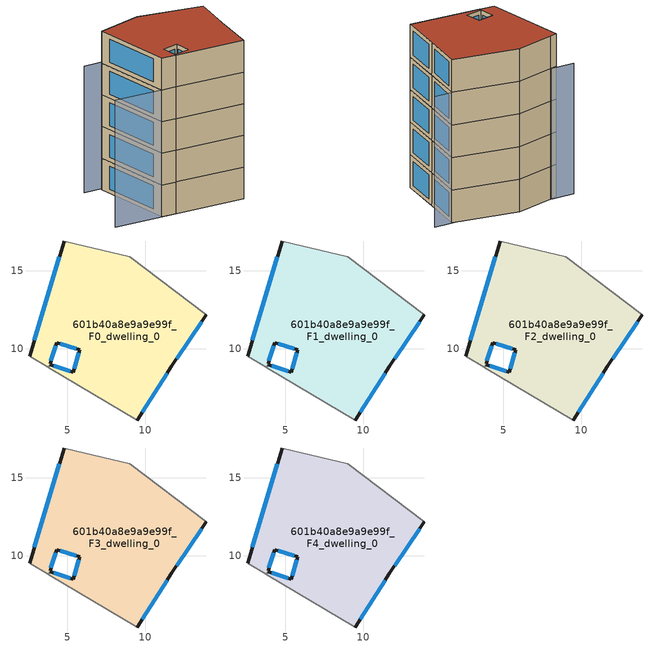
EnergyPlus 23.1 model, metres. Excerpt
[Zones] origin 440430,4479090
601b40a8e9a9e99f_F0_dwelling_0
 floor ground (EU_floor_Construction): 13.93,12.17 11.7,8.91 9.49,5.41 3.8,8.78 3.91,8.96 5.38,8.49 5.78,9.94 4.32,10.38 3.88,9.02 3.76,8.81 2.57,9.51 4.78,16.91 5.47,16.74 8.99,15.9 z0
 wall outside (EU_wall_Construction): 9.49,5.41 11.7,8.91 13.93,12.17 / 3.88,9.02 4.32,10.38 5.78,9.94 5.38,8.49 3.91,8.96 / 4.78,16.91 2.57,9.51 z0:3
 wall adiabatic (EU_wall_Construction): 13.93,12.17 8.99,15.9 5.47,16.74 4.78,16.91 / 3.91,8.96 3.8,8.78 9.49,5.41 / 2.57,9.51 3.76,8.81 3.88,9.02 z0:3
 window (EU_Window_Construction): 12.01,9.36 13.62,11.72 / 9.8,5.9 11.4,8.42 / 5.17,8.56 4.11,8.9 / 5.72,9.74 5.43,8.69 / 4.52,10.32 5.58,10 / 3.94,9.21 4.26,10.2 / 4.47,15.88 2.88,10.54 z0.42:2.58
601b40a8e9a9e99f_F1_dwelling_0
 floor to 601b40a8e9a9e99f_F0_dwelling_0 (EU_floor_Construction): 13.93,12.17 11.7,8.91 9.49,5.41 3.8,8.78 3.91,8.96 5.38,8.49 5.78,9.94 4.32,10.38 3.88,9.02 3.76,8.81 2.57,9.51 4.78,16.91 5.47,16.74 8.99,15.9 z3
 wall outside (EU_wall_Construction): 9.49,5.41 11.7,8.91 13.93,12.17 / 3.88,9.02 4.32,10.38 5.78,9.94 5.38,8.49 3.91,8.96 / 4.78,16.91 2.57,9.51 z3:6
 wall adiabatic (EU_wall_Construction): 13.93,12.17 8.99,15.9 5.47,16.74 4.78,16.91 / 3.91,8.96 3.8,8.78 9.49,5.41 / 2.57,9.51 3.76,8.81 3.88,9.02 z3:6
 window (EU_Window_Construction): 12.01,9.36 13.62,11.72 / 9.8,5.9 11.4,8.42 / 5.17,8.56 4.11,8.9 / 5.72,9.74 5.43,8.69 / 4.52,10.32 5.58,10 / 3.94,9.21 4.26,10.2 / 4.47,15.88 2.88,10.54 z3.42:5.58
601b40a8e9a9e99f_F2_dwelling_0
 floor to 601b40a8e9a9e99f_F1_dwelling_0 (EU_floor_Construction): 13.93,12.17 11.7,8.91 9.49,5.41 3.8,8.78 3.91,8.96 5.38,8.49 5.78,9.94 4.32,10.38 3.88,9.02 3.76,8.81 2.57,9.51 4.78,16.91 5.47,16.74 8.99,15.9 z6
 wall outside (EU_wall_Construction): 9.49,5.41 11.7,8.91 13.93,12.17 / 3.88,9.02 4.32,10.38 5.78,9.94 5.38,8.49 3.91,8.96 / 4.78,16.91 2.57,9.51 z6:9
 wall adiabatic (EU_wall_Construction): 13.93,12.17 8.99,15.9 5.47,16.74 4.78,16.91 / 3.91,8.96 3.8,8.78 9.49,5.41 / 2.57,9.51 3.76,8.81 3.88,9.02 z6:9
 window (EU_Window_Construction): 12.01,9.36 13.62,11.72 / 9.8,5.9 11.4,8.42 / 5.17,8.56 4.11,8.9 / 5.72,9.74 5.43,8.69 / 4.52,10.32 5.58,10 / 3.94,9.21 4.26,10.2 / 4.47,15.88 2.88,10.54 z6.42:8.58
601b40a8e9a9e99f_F3_dwelling_0
 floor to 601b40a8e9a9e99f_F2_dwelling_0 (EU_floor_Construction): 13.93,12.17 11.7,8.91 9.49,5.41 3.8,8.78 3.91,8.96 5.38,8.49 5.78,9.94 4.32,10.38 3.88,9.02 3.76,8.81 2.57,9.51 4.78,16.91 5.47,16.74 8.99,15.9 z9
 wall outside (EU_wall_Construction): 9.49,5.41 11.7,8.91 13.93,12.17 / 3.88,9.02 4.32,10.38 5.78,9.94 5.38,8.49 3.91,8.96 / 4.78,16.91 2.57,9.51 z9:12
 wall adiabatic (EU_wall_Construction): 13.93,12.17 8.99,15.9 5.47,16.74 4.78,16.91 / 3.91,8.96 3.8,8.78 9.49,5.41 / 2.57,9.51 3.76,8.81 3.88,9.02 z9:12
 window (EU_Window_Construction): 12.01,9.36 13.62,11.72 / 9.8,5.9 11.4,8.42 / 5.17,8.56 4.11,8.9 / 5.72,9.74 5.43,8.69 / 4.52,10.32 5.58,10 / 3.94,9.21 4.26,10.2 / 4.47,15.88 2.88,10.54 z9.42:11.58
601b40a8e9a9e99f_F4_dwelling_0
 floor to 601b40a8e9a9e99f_F3_dwelling_0 (EU_floor_Construction): 13.93,12.17 11.7,8.91 9.49,5.41 3.8,8.78 3.91,8.96 5.38,8.49 5.78,9.94 4.32,10.38 3.88,9.02 3.76,8.81 2.57,9.51 4.78,16.91 5.47,16.74 8.99,15.9 z12
 wall outside (EU_wall_Construction): 9.49,5.41 11.7,8.91 13.93,12.17 / 3.88,9.02 4.32,10.38 5.78,9.94 5.38,8.49 3.91,8.96 / 4.78,16.91 2.57,9.51 z12:15
 wall adiabatic (EU_wall_Construction): 13.93,12.17 8.99,15.9 5.47,16.74 4.78,16.91 / 3.91,8.96 3.8,8.78 9.49,5.41 / 2.57,9.51 3.76,8.81 3.88,9.02 z12:15
 window (EU_Window_Construction): 12.01,9.36 13.62,11.72 / 9.8,5.9 11.4,8.42 / 5.17,8.56 4.11,8.9 / 5.72,9.74 5.43,8.69 / 4.52,10.32 5.58,10 / 3.94,9.21 4.26,10.2 / 4.47,15.88 2.88,10.54 z12.42:14.58
 roof outside (EU_roof_Construction): 11.7,8.91 13.93,12.17 8.99,15.9 5.47,16.74 4.78,16.91 2.57,9.51 3.76,8.81 3.88,9.02 4.32,10.38 5.78,9.94 5.38,8.49 3.91,8.96 3.8,8.78 9.49,5.41 z15
shading: -1.37,11.84 9.49,5.41 / 15.37,11.39 3.43,17.84 z0:12
[Building]
EU S2 Campaign: North Axis=0; Terrain=City; Solar Distribution=FullExterior
[Site:Location]
Madrid: Latitude=40.5; Longitude=-3.5; Time Zone=1; Elevation=609
[SizingPeriod:WeatherFileDays]
AnnualSizingPeriod: Begin Month=1; Begin Day of Month=1; End Month=12; End Day of Month=31; Day of Week for Start Day=Monday; Use Weather File Daylight Saving Period=No; Use Weather File Rain and Snow Indicators=No
[MATERIAL]
EU_InternalMass_Material: Roughness=MediumRough; Thickness=0.1; Conductivity=1; Density=1800; Specific Heat=900; Thermal Absorptance=0.9; Solar Absorptance=0.7; Visible Absorptance=0.7
[MATERIAL:NOMASS] Roughness=MediumRough; Thermal Absorptance=0.9; Solar Absorptance=0.7; Visible Absorptance=0.7
Name | Thermal Resistance
EU_wall_NoMass | 1.60022
EU_roof_NoMass | 1.57597
EU_floor_NoMass | 0.470652
[WINDOWMATERIAL:SIMPLEGLAZINGSYSTEM]
EU_Window_SimpleGlazing: UFactor=3.28802; Solar Heat Gain Coefficient=0.85; Visible Transmittance=0.85
[CONSTRUCTION]
EU_wall_Construction: EU_wall_NoMass
EU_roof_Construction: EU_roof_NoMass
EU_floor_Construction: EU_floor_NoMass
EU_Window_Construction: EU_Window_SimpleGlazing
EU_InternalMass_Construction: EU_InternalMass_Material
[ZONE] Type=1; Multiplier=1; Ceiling Height=autocalculate; Floor Area=autocalculate; Part of Total Floor Area=Yes
Name | Volume
601b40a8e9a9e99f_F0_dwelling_0 | 222.826
601b40a8e9a9e99f_F1_dwelling_0; 601b40a8e9a9e99f_F2_dwelling_0; 601b40a8e9a9e99f_F3_dwelling_0; 601b40a8e9a9e99f_F4_dwelling_0 | 222.825
[INTERNALMASS] Construction=EU_InternalMass_Construction; Surface Area=74.2751
Name | Zone or ZoneList
601b40a8e9a9e99f_F0_dwelling_0_EU_InternalMass | 601b40a8e9a9e99f_F0_dwelling_0
601b40a8e9a9e99f_F1_dwelling_0_EU_InternalMass | 601b40a8e9a9e99f_F1_dwelling_0
601b40a8e9a9e99f_F2_dwelling_0_EU_InternalMass | 601b40a8e9a9e99f_F2_dwelling_0
601b40a8e9a9e99f_F3_dwelling_0_EU_InternalMass | 601b40a8e9a9e99f_F3_dwelling_0
601b40a8e9a9e99f_F4_dwelling_0_EU_InternalMass | 601b40a8e9a9e99f_F4_dwelling_0
[OTHEREQUIPMENT] Fuel Type=Electricity; Design Level Calculation Method=Watts/Area; Power per Zone Floor Area=1; Fraction Latent=0; Fraction Radiant=0; Fraction Lost=0; Carbon Dioxide Generation Rate=0; EndUse Subcategory=EU_Step8_InternalGains
Name | Zone or ZoneList or Space or SpaceList | Schedule
EU_Step8_InternalGain_601b40a8e9a9e99f_F0_dwelling_0_f000 | 601b40a8e9a9e99f_F0_dwelling_0 | EU_Step8_GainSchedule_601b40a8e9a9e99f_F0_dwelling_0_f000
EU_Step8_InternalGain_601b40a8e9a9e99f_F1_dwelling_0_f000 | 601b40a8e9a9e99f_F1_dwelling_0 | EU_Step8_GainSchedule_601b40a8e9a9e99f_F1_dwelling_0_f000
EU_Step8_InternalGain_601b40a8e9a9e99f_F2_dwelling_0_f000 | 601b40a8e9a9e99f_F2_dwelling_0 | EU_Step8_GainSchedule_601b40a8e9a9e99f_F2_dwelling_0_f000
EU_Step8_InternalGain_601b40a8e9a9e99f_F3_dwelling_0_f000 | 601b40a8e9a9e99f_F3_dwelling_0 | EU_Step8_GainSchedule_601b40a8e9a9e99f_F3_dwelling_0_f000
EU_Step8_InternalGain_601b40a8e9a9e99f_F4_dwelling_0_f000 | 601b40a8e9a9e99f_F4_dwelling_0 | EU_Step8_GainSchedule_601b40a8e9a9e99f_F4_dwelling_0_f000
[ZONEVENTILATION:DESIGNFLOWRATE] Schedule=EU_AlwaysOn; Design Flow Rate Calculation Method=AirChanges/Hour; Air Changes per Hour=0.480704; Ventilation Type=Natural; Fan Pressure Rise=0; Fan Total Efficiency=1; Constant Term Coefficient=1; Temperature Term Coefficient=0; Velocity Term Coefficient=0; Velocity Squared Term Coefficient=0; Minimum Indoor Temperature=-100; Maximum Indoor Temperature=100; Delta Temperature=-100; Minimum Outdoor Temperature=-100; Maximum Outdoor Temperature=100; Maximum Wind Speed=40
Name | Zone or ZoneList or Space or SpaceList
EU_ConstantAir_601b40a8e9a9e99f_F0_dwelling_0 | 601b40a8e9a9e99f_F0_dwelling_0
EU_ConstantAir_601b40a8e9a9e99f_F1_dwelling_0 | 601b40a8e9a9e99f_F1_dwelling_0
EU_ConstantAir_601b40a8e9a9e99f_F2_dwelling_0 | 601b40a8e9a9e99f_F2_dwelling_0
EU_ConstantAir_601b40a8e9a9e99f_F3_dwelling_0 | 601b40a8e9a9e99f_F3_dwelling_0
EU_ConstantAir_601b40a8e9a9e99f_F4_dwelling_0 | 601b40a8e9a9e99f_F4_dwelling_0
[HVACTEMPLATE:THERMOSTAT] Constant Heating Setpoint=20; Constant Cooling Setpoint=50
EU_HeatOnly_601b40a8e9a9e99f_F0_dwelling_0; EU_HeatOnly_601b40a8e9a9e99f_F1_dwelling_0; EU_HeatOnly_601b40a8e9a9e99f_F2_dwelling_0; EU_HeatOnly_601b40a8e9a9e99f_F3_dwelling_0; EU_HeatOnly_601b40a8e9a9e99f_F4_dwelling_0
[HVACTEMPLATE:ZONE:IDEALLOADSAIRSYSTEM] System Availability Schedule=EU_AlwaysOn; Maximum Heating Supply Air Temperature=50; Minimum Cooling Supply Air Temperature=13; Maximum Heating Supply Air Humidity Ratio=0.0156; Minimum Cooling Supply Air Humidity Ratio=0.0077; Heating Limit=NoLimit; Cooling Limit=NoLimit; Heating Availability Schedule=EU_AlwaysOn; Cooling Availability Schedule=EU_CoolingOff; Dehumidification Control Type=ConstantSensibleHeatRatio; Cooling Sensible Heat Ratio=0.7; Dehumidification Setpoint=60; Humidification Control Type=None; Humidification Setpoint=30; Outdoor Air Method=None; Outdoor Air Flow Rate per Person=0.00944; Outdoor Air Flow Rate per Zone Floor Area=0; Outdoor Air Flow Rate per Zone=0; Demand Controlled Ventilation Type=None; Outdoor Air Economizer Type=NoEconomizer; Heat Recovery Type=None; Sensible Heat Recovery Effectiveness=0.7; Latent Heat Recovery Effectiveness=0.65
Name | Template Thermostat
601b40a8e9a9e99f_F0_dwelling_0 | EU_HeatOnly_601b40a8e9a9e99f_F0_dwelling_0
601b40a8e9a9e99f_F1_dwelling_0 | EU_HeatOnly_601b40a8e9a9e99f_F1_dwelling_0
601b40a8e9a9e99f_F2_dwelling_0 | EU_HeatOnly_601b40a8e9a9e99f_F2_dwelling_0
601b40a8e9a9e99f_F3_dwelling_0 | EU_HeatOnly_601b40a8e9a9e99f_F3_dwelling_0
601b40a8e9a9e99f_F4_dwelling_0 | EU_HeatOnly_601b40a8e9a9e99f_F4_dwelling_0
[SIZING:ZONE] Zone Cooling Design Supply Air Temperature Input Method=SupplyAirTemperature; Zone Cooling Design Supply Air Temperature=13; Zone Heating Design Supply Air Temperature Input Method=SupplyAirTemperature; Zone Heating Design Supply Air Temperature=50; Zone Cooling Design Supply Air Humidity Ratio=0.008; Zone Heating Design Supply Air Humidity Ratio=0.008; Cooling Design Air Flow Method=DesignDay; Cooling Design Air Flow Rate=0; Cooling Minimum Air Flow per Zone Floor Area=0.000762; Cooling Minimum Air Flow=0; Cooling Minimum Air Flow Fraction=0.2; Heating Design Air Flow Method=DesignDay; Heating Design Air Flow Rate=0; Heating Maximum Air Flow per Zone Floor Area=0.002032; Heating Maximum Air Flow=0.141576; Heating Maximum Air Flow Fraction=0.3; Account for Dedicated Outdoor Air System=No; Dedicated Outdoor Air System Control Strategy=NeutralSupplyAir; Dedicated Outdoor Air Low Setpoint Temperature for Design=autosize; Dedicated Outdoor Air High Setpoint Temperature for Design=autosize; Zone Load Sizing Method=Sensible Load Only No Latent Load; Zone Latent Cooling Design Supply Air Humidity Ratio Input Method=HumidityRatioDifference; Zone Cooling Design Supply Air Humidity Ratio Difference=0.005; Zone Latent Heating Design Supply Air Humidity Ratio Input Method=HumidityRatioDifference; Zone Humidification Design Supply Air Humidity Ratio Difference=0.005
601b40a8e9a9e99f_F0_dwelling_0; 601b40a8e9a9e99f_F1_dwelling_0; 601b40a8e9a9e99f_F2_dwelling_0; 601b40a8e9a9e99f_F3_dwelling_0; 601b40a8e9a9e99f_F4_dwelling_0
[SCHEDULE:CONSTANT]
Name | Hourly Value
EU_AlwaysOn | 1
EU_CoolingOff | 0
[SCHEDULE:FILE] Column Number=1; Rows to Skip at Top=0; Number of Hours of Data=8760; Column Separator=Comma; Interpolate to Timestep=No; Minutes per Item=60; Adjust Schedule for Daylight Savings=Yes
Name | File
EU_Step8_GainSchedule_601b40a8e9a9e99f_F0_dwelling_0_f000 | ../../schedules/601b40a8e9a9e99f/601b40a8e9a9e99f_F0_dwelling_0_f000_gain.csv
EU_Step8_GainSchedule_601b40a8e9a9e99f_F1_dwelling_0_f000 | ../../schedules/601b40a8e9a9e99f/601b40a8e9a9e99f_F1_dwelling_0_f000_gain.csv
EU_Step8_GainSchedule_601b40a8e9a9e99f_F2_dwelling_0_f000 | ../../schedules/601b40a8e9a9e99f/601b40a8e9a9e99f_F2_dwelling_0_f000_gain.csv
EU_Step8_GainSchedule_601b40a8e9a9e99f_F3_dwelling_0_f000 | ../../schedules/601b40a8e9a9e99f/601b40a8e9a9e99f_F3_dwelling_0_f000_gain.csv
EU_Step8_GainSchedule_601b40a8e9a9e99f_F4_dwelling_0_f000 | ../../schedules/601b40a8e9a9e99f/601b40a8e9a9e99f_F4_dwelling_0_f000_gain.csv
